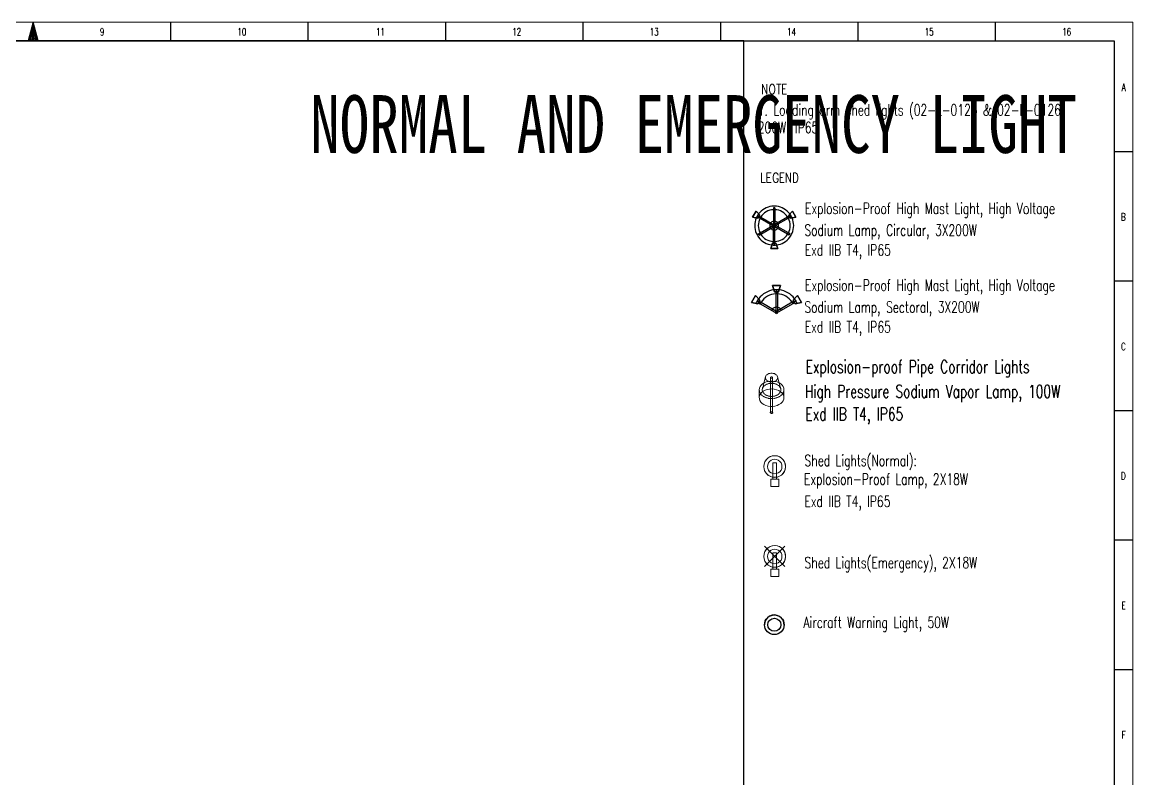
# Model space of a CAD drawing. Header units: millimetres. Extents: x -10601437 to -7750070, y 4687163 to 5113883.
# Drawn here: x -9535255 to -9230527, y 4906151 to 5113883 of the extents above; entities that cross this region are included whole.
import ezdxf
from ezdxf.enums import TextEntityAlignment as Align

# ---------------------------------------------------------------- set-up
doc = ezdxf.new("R2010")
doc.units = ezdxf.units.MM
for name, color, linetype in [('Layer 1', 7, 'Continuous'), ('LGT1', 7, 'Continuous'), ('TEG BORDER', 7, 'Continuous'), ('照明平面设备层', 1, 'Continuous')]:
    doc.layers.add(name, color=color, linetype=linetype)
doc.styles.add('HZTXT', font='simplexs.shx', dxfattribs={"width": 0.7, "bigfont": 'hztxt.shx'})
doc.styles.get("Standard").update_dxf_attribs({"font": 'romanc.SHX', "width": 0.75, "bigfont": 'hztxt.shx'})
doc.styles.add('TEG BORDER', font='txt_qlt.shx', dxfattribs={"width": 0.7, "bigfont": 'hztxt.shx'})

# ---------------------------------------------------------------- blocks, each defined once
blk = doc.blocks.new('252 BORDER A2')
for p, q in [((297, 420), (297, 415)), ((334.12, 420), (334.12, 415)), ((371.25, 420), (371.25, 415)), ((408.37, 420), (408.37, 415)), ((445.5, 420), (445.5, 415)), ((482.62, 420), (482.62, 415)), ((519.75, 420), (519.75, 415)), ((556.87, 420), (556.87, 415)), ((594, 385), (589, 385)), ((594, 350), (589, 350)), ((594, 315), (589, 315)), ((594, 280), (589, 280)), ((594, 245), (589, 245))]:
    blk.add_line(p, q)
at = {"linetype": 'Continuous'}
blk.add_line((489, 415), (5, 415), dxfattribs=at)
at = {"color": 5, "lineweight": 15}
blk.add_lwpolyline([(0, 420), (594, 420), (594, 0), (0, 0)], close=True, dxfattribs=at)
blk.add_lwpolyline([(297, 420), (295.66, 415), (298.34, 415), (297, 420), (296, 415), (296.33, 415), (297, 420), (296.67, 415), (297.33, 415), (297, 420), (297.67, 415), (298, 415), (297, 420)])
blk.add_lwpolyline([(5, 415), (589, 415), (589, 5), (5, 5)], close=True)
at = {"layer": 'TEG BORDER'}
blk.add_line((489, 116), (489, 415), dxfattribs=at)
at = {"char_height": 2, "width": 2, "style": 'TEG BORDER'}
for s, insert, attachment_point in [('9', (315.05, 418.41), 1), ('\\pi2.2204e-016;10', (352.17, 418.41), 1), ('\\pi0.3;11', (389.3, 418.41), 1), ('\\pi2.2204e-016;12', (426.42, 418.41), 1), ('\\pi2.2204e-016;13', (463.55, 418.41), 1), ('\\pi-0.033333;14', (500.67, 418.41), 1), ('\\pi2.2204e-016;15', (537.8, 418.41), 1), ('\\pi0.033333;16', (574.92, 418.41), 1), ('A', (592.09, 403.39), 3), ('B', (592.09, 368.39), 3), ('C', (592.09, 333.39), 3), ('D', (592.09, 298.39), 3), ('E', (592.09, 263.39), 3), ('F', (592.09, 228.39), 3)]:
    blk.add_mtext(s, dxfattribs=dict(at, insert=insert, attachment_point=attachment_point))

msp = doc.modelspace()

# ---------------------------------------------------------------- linework, layer by layer
at = {"layer": 'Layer 1', "color": 0, "lineweight": 5}
for points in [[(-9332174, 5094130), (-9332174, 5096832), (-9330910, 5094130), (-9330910, 5096832)], [(-9329689, 5096832), (-9329864, 5096702), (-9330038, 5096440), (-9330125, 5096179), (-9330213, 5095786), (-9330213, 5095176), (-9330125, 5094783), (-9330038, 5094522), (-9329864, 5094261), (-9329689, 5094130), (-9329297, 5094130), (-9329123, 5094261), (-9328948, 5094522), (-9328861, 5094783), (-9328774, 5095176), (-9328774, 5095786), (-9328861, 5096179), (-9328948, 5096440), (-9329123, 5096702), (-9329297, 5096832), (-9329689, 5096832)], [(-9328251, 5096832), (-9326987, 5096832)], [(-9327641, 5096832), (-9327641, 5094130)], [(-9326638, 5094130), (-9326638, 5096832), (-9325505, 5096832)], [(-9326638, 5095568), (-9325941, 5095568)], [(-9326638, 5094130), (-9325505, 5094130)], [(-9332385, 5072513), (-9332385, 5069853), (-9331339, 5069853)], [(-9330903, 5069853), (-9330903, 5072513), (-9329726, 5072513)], [(-9330903, 5071248), (-9330162, 5071248)], [(-9327851, 5071859), (-9327939, 5072120), (-9328113, 5072382), (-9328287, 5072513), (-9328680, 5072513), (-9328854, 5072382), (-9329028, 5072120), (-9329116, 5071859), (-9329203, 5071467), (-9329203, 5070856), (-9329116, 5070464), (-9329028, 5070202), (-9328854, 5069984), (-9328680, 5069853), (-9328287, 5069853), (-9328113, 5069984), (-9327939, 5070202), (-9327851, 5070464), (-9327851, 5070856), (-9328287, 5070856)], [(-9327328, 5069853), (-9327328, 5072513), (-9326195, 5072513)], [(-9327328, 5071248), (-9326631, 5071248)], [(-9325628, 5069853), (-9325628, 5072513), (-9324408, 5069853), (-9324408, 5072513)], [(-9323667, 5069853), (-9323667, 5072513), (-9323056, 5072513), (-9322795, 5072382), (-9322620, 5072120), (-9322533, 5071859), (-9322446, 5071467), (-9322446, 5070856), (-9322533, 5070464), (-9322620, 5070202), (-9322795, 5069984), (-9323056, 5069853), (-9323667, 5069853)], [(-9330903, 5069853), (-9329726, 5069853)], [(-9327328, 5069853), (-9326195, 5069853)]]:
    msp.add_lwpolyline(points, dxfattribs=at)
at = {"layer": 'Layer 1', "color": 1, "lineweight": 5}
for points in [[(-9331294, 5016501), (-9331740, 5014817), (-9331789, 5014669)], [(-9331294, 5016501), (-9331344, 5016352)], [(-9331344, 5016303), (-9331294, 5016154)], [(-9327976, 5016501), (-9328076, 5016748), (-9328175, 5016947), (-9328373, 5017095), (-9328620, 5017244), (-9328868, 5017392), (-9329165, 5017442), (-9329462, 5017491), (-9329809, 5017491), (-9330106, 5017442), (-9330403, 5017392), (-9330651, 5017244), (-9330898, 5017095), (-9331096, 5016947), (-9331244, 5016748), (-9331294, 5016501)], [(-9331294, 5016055), (-9331244, 5015956)], [(-9331195, 5015907), (-9331195, 5015808), (-9331145, 5015758)], [(-9329809, 5016451), (-9329858, 5016451), (-9329907, 5016402), (-9329907, 5016352)], [(-9329907, 5016303), (-9329907, 5016204)], [(-9329907, 5016253), (-9329907, 5016204), (-9329858, 5016204), (-9329809, 5016154)], [(-9329907, 5016105), (-9329907, 5015956)], [(-9329907, 5015907), (-9329907, 5015758)], [(-9329610, 5016501), (-9329759, 5016501)], [(-9329759, 5016105), (-9329610, 5016105)], [(-9329462, 5016451), (-9329511, 5016501), (-9329561, 5016501)], [(-9329561, 5016105), (-9329511, 5016105), (-9329462, 5016154)], [(-9329363, 5016303), (-9329363, 5016402), (-9329413, 5016402)], [(-9329413, 5016204), (-9329363, 5016253), (-9329363, 5016303)], [(-9329363, 5016303), (-9329363, 5016204)], [(-9329363, 5016105), (-9329363, 5015956)], [(-9329363, 5015907), (-9329363, 5015758)], [(-9328125, 5015758), (-9328076, 5015857)], [(-9328026, 5015956), (-9327976, 5016055)], [(-9327976, 5016451), (-9327976, 5016501)], [(-9327976, 5016501), (-9327531, 5014817), (-9327481, 5014669)], [(-9327976, 5016154), (-9327927, 5016303)], [(-9327927, 5016303), (-9327927, 5016352)], [(-9326243, 5012787), (-9326243, 5012936), (-9326293, 5013382), (-9326491, 5013827), (-9326739, 5014223), (-9327135, 5014570), (-9327580, 5014867), (-9328125, 5015114), (-9328719, 5015263), (-9329313, 5015313), (-9329957, 5015313), (-9330551, 5015263), (-9331145, 5015114), (-9331690, 5014867), (-9332136, 5014570), (-9332532, 5014223), (-9332779, 5013827), (-9332978, 5013382), (-9333027, 5012936)], [(-9326243, 5010807), (-9326293, 5011252), (-9326491, 5011698), (-9326788, 5012094), (-9327184, 5012441), (-9327679, 5012738), (-9328273, 5012985), (-9328917, 5013134), (-9329561, 5013183), (-9330205, 5013134), (-9330848, 5013035), (-9331393, 5012837), (-9331938, 5012540), (-9332383, 5012193), (-9332681, 5011797), (-9332928, 5011351), (-9333027, 5010906), (-9332978, 5010460), (-9332829, 5010014), (-9332582, 5009569), (-9332185, 5009222), (-9331740, 5008875), (-9331195, 5008628), (-9330551, 5008479), (-9329907, 5008380)], [(-9333027, 5012936), (-9333027, 5012787)], [(-9333027, 5012936), (-9333027, 5010807)], [(-9332185, 5013134), (-9332185, 5012985)], [(-9332185, 5012886), (-9332185, 5012787)], [(-9332086, 5013382), (-9332136, 5013282)], [(-9332136, 5013332), (-9332136, 5013183)], [(-9332037, 5013629), (-9332086, 5013480)], [(-9332037, 5013530), (-9332086, 5013431), (-9332086, 5013382)], [(-9331987, 5013827), (-9332037, 5013679)], [(-9331938, 5014025), (-9331987, 5013876)], [(-9331938, 5013679), (-9331987, 5013579)], [(-9331888, 5014223), (-9331938, 5014075)], [(-9331839, 5014421), (-9331888, 5014272)], [(-9331839, 5013876), (-9331888, 5013778)], [(-9331789, 5014619), (-9331839, 5014471)], [(-9331690, 5014025), (-9331789, 5013926)], [(-9331492, 5014124), (-9331641, 5014075)], [(-9331344, 5014272), (-9331443, 5014174)], [(-9331145, 5014372), (-9331294, 5014322)], [(-9331096, 5015709), (-9331047, 5015610), (-9330997, 5015610)], [(-9330997, 5014471), (-9331096, 5014421)], [(-9330947, 5015560), (-9330848, 5015461)], [(-9330799, 5014520), (-9330898, 5014520)], [(-9330799, 5015412), (-9330651, 5015362)], [(-9330601, 5014619), (-9330700, 5014570)], [(-9330601, 5015313), (-9330551, 5015313), (-9330502, 5015263)], [(-9330403, 5014669), (-9330452, 5014669), (-9330502, 5014619)], [(-9330403, 5015263), (-9330304, 5015213)], [(-9330155, 5014718), (-9330304, 5014669)], [(-9330205, 5015164), (-9330106, 5015164)], [(-9329957, 5014718), (-9330106, 5014718)], [(-9330007, 5015114), (-9329858, 5015114)], [(-9329907, 5015709), (-9329907, 5015560)], [(-9329907, 5015510), (-9329907, 5015362)], [(-9329907, 5015263), (-9329907, 5015164)], [(-9329907, 5015065), (-9329907, 5014916)], [(-9329907, 5014867), (-9329907, 5014718)], [(-9329759, 5014718), (-9329907, 5014718)], [(-9329907, 5014669), (-9329907, 5014520)], [(-9329907, 5014471), (-9329907, 5014322)], [(-9329907, 5014223), (-9329907, 5014124)], [(-9329907, 5014025), (-9329907, 5013876)], [(-9329907, 5013827), (-9329907, 5013679)], [(-9329907, 5013629), (-9329907, 5013480)], [(-9329907, 5013382), (-9329907, 5013282)], [(-9329907, 5013183), (-9329907, 5013035)], [(-9329907, 5012985), (-9329907, 5012837)], [(-9329907, 5012787), (-9329907, 5012638)], [(-9329809, 5015114), (-9329660, 5015114)], [(-9329561, 5014718), (-9329710, 5014718)], [(-9329610, 5015114), (-9329462, 5015114)], [(-9329363, 5014718), (-9329462, 5014718)], [(-9329413, 5015114), (-9329264, 5015114)], [(-9329363, 5015709), (-9329363, 5015560)], [(-9329363, 5015510), (-9329363, 5015362)], [(-9329363, 5015263), (-9329363, 5015164)], [(-9329363, 5015065), (-9329363, 5014916)], [(-9329363, 5014867), (-9329363, 5014718)], [(-9329363, 5014669), (-9329363, 5014520)], [(-9329363, 5014471), (-9329363, 5014322)], [(-9329363, 5014223), (-9329363, 5014124)], [(-9329363, 5014025), (-9329363, 5013876)], [(-9329363, 5013827), (-9329363, 5013679)], [(-9329363, 5013629), (-9329363, 5013480)], [(-9329363, 5013382), (-9329363, 5013282)], [(-9329363, 5013183), (-9329363, 5013035)], [(-9329363, 5012985), (-9329363, 5012837)], [(-9329363, 5012787), (-9329363, 5012638)], [(-9329115, 5014718), (-9329264, 5014718)], [(-9329214, 5015164), (-9329066, 5015164)], [(-9328917, 5014669), (-9329016, 5014669), (-9329066, 5014718)], [(-9328967, 5015213), (-9328868, 5015263)], [(-9328719, 5014619), (-9328868, 5014669)], [(-9328769, 5015263), (-9328670, 5015313)], [(-9328521, 5014570), (-9328571, 5014570), (-9328670, 5014619)], [(-9328620, 5015362), (-9328472, 5015412)], [(-9328323, 5014471), (-9328472, 5014520)], [(-9328422, 5015461), (-9328323, 5015560)], [(-9328273, 5015610), (-9328224, 5015659), (-9328175, 5015709)], [(-9328125, 5014421), (-9328175, 5014421), (-9328273, 5014471)], [(-9327976, 5014272), (-9328076, 5014372)], [(-9327779, 5014174), (-9327927, 5014272)], [(-9327630, 5014025), (-9327729, 5014124)], [(-9327481, 5013876), (-9327481, 5013926), (-9327580, 5013975)], [(-9327481, 5014619), (-9327432, 5014471)], [(-9327432, 5014421), (-9327382, 5014272)], [(-9327382, 5013728), (-9327432, 5013827)], [(-9327382, 5014223), (-9327333, 5014075)], [(-9327333, 5014025), (-9327283, 5013876)], [(-9327234, 5013579), (-9327283, 5013629), (-9327333, 5013679)], [(-9327283, 5013827), (-9327234, 5013679)], [(-9327234, 5013629), (-9327184, 5013480)], [(-9327184, 5013382), (-9327234, 5013480)], [(-9327184, 5013382), (-9327135, 5013282)], [(-9327135, 5013183), (-9327135, 5013282)], [(-9327085, 5012936), (-9327135, 5013084)], [(-9327135, 5012787), (-9327085, 5012936)], [(-9326243, 5012936), (-9326243, 5010807)], [(-9332978, 5012738), (-9332978, 5012589)], [(-9332978, 5012490), (-9332928, 5012391)], [(-9332879, 5012292), (-9332829, 5012193)], [(-9332829, 5012144), (-9332779, 5012094), (-9332730, 5011995)], [(-9332730, 5011945), (-9332631, 5011846)], [(-9332582, 5011797), (-9332532, 5011698), (-9332482, 5011648)], [(-9332433, 5011599), (-9332334, 5011500)], [(-9332285, 5011500), (-9332185, 5011401)], [(-9332136, 5012688), (-9332136, 5012589)], [(-9332136, 5011351), (-9332037, 5011252)], [(-9332086, 5012490), (-9332086, 5012441), (-9332037, 5012391)], [(-9331987, 5012292), (-9331938, 5012193)], [(-9331987, 5011203), (-9331839, 5011153)], [(-9331888, 5012144), (-9331839, 5012044)], [(-9331789, 5011995), (-9331690, 5011896)], [(-9331789, 5011104), (-9331690, 5011054)], [(-9331641, 5011846), (-9331492, 5011747)], [(-9331641, 5011004), (-9331492, 5010955)], [(-9331443, 5011698), (-9331344, 5011599)], [(-9331443, 5010906), (-9331294, 5010856)], [(-9331294, 5011599), (-9331145, 5011500)], [(-9331244, 5010856), (-9331145, 5010807), (-9331096, 5010807)], [(-9331096, 5011500), (-9330997, 5011401)], [(-9331047, 5010757), (-9330898, 5010707)], [(-9330898, 5011401), (-9330799, 5011351)], [(-9330848, 5010707), (-9330700, 5010658)], [(-9330700, 5011302), (-9330601, 5011302)], [(-9330651, 5010658), (-9330551, 5010658), (-9330502, 5010608)], [(-9330502, 5011252), (-9330403, 5011252)], [(-9330452, 5010608), (-9330304, 5010608)], [(-9330304, 5011203), (-9330155, 5011203)], [(-9330205, 5010608), (-9330106, 5010559)], [(-9330106, 5011203), (-9330007, 5011153), (-9329957, 5011153)], [(-9330007, 5010559), (-9329858, 5010559)], [(-9329907, 5012589), (-9329907, 5012441)], [(-9329907, 5012341), (-9329907, 5012242)], [(-9329907, 5012144), (-9329907, 5011995)], [(-9329907, 5011945), (-9329907, 5011797)], [(-9329907, 5011747), (-9329907, 5011599)], [(-9329907, 5011549), (-9329907, 5011401)], [(-9329907, 5011302), (-9329907, 5011153)], [(-9329907, 5011153), (-9329759, 5011153)], [(-9329907, 5011104), (-9329907, 5010955)], [(-9329907, 5010906), (-9329907, 5006944)], [(-9329809, 5010559), (-9329660, 5010559)], [(-9329710, 5011153), (-9329561, 5011153)], [(-9329610, 5010559), (-9329462, 5010559)], [(-9329462, 5011153), (-9329363, 5011153)], [(-9329413, 5010559), (-9329264, 5010559)], [(-9329363, 5012589), (-9329363, 5012441)], [(-9329363, 5012341), (-9329363, 5012242)], [(-9329363, 5012144), (-9329363, 5011995)], [(-9329363, 5011945), (-9329363, 5011797)], [(-9329363, 5011747), (-9329363, 5011599)], [(-9329363, 5011549), (-9329363, 5011401)], [(-9329363, 5011302), (-9329363, 5011153)], [(-9329363, 5011104), (-9329363, 5010955)], [(-9329363, 5010906), (-9329363, 5006944)], [(-9329363, 5008380), (-9328719, 5008479), (-9328125, 5008628), (-9327630, 5008875), (-9327135, 5009173), (-9326739, 5009519), (-9326491, 5009915), (-9326293, 5010361), (-9326243, 5010807)], [(-9329264, 5011153), (-9329115, 5011203)], [(-9329165, 5010559), (-9329066, 5010608)], [(-9329066, 5011203), (-9328917, 5011203)], [(-9328967, 5010608), (-9328818, 5010608)], [(-9328868, 5011252), (-9328719, 5011252)], [(-9328769, 5010608), (-9328719, 5010658), (-9328620, 5010658)], [(-9328670, 5011302), (-9328521, 5011302)], [(-9328571, 5010658), (-9328422, 5010707)], [(-9328472, 5011351), (-9328323, 5011401)], [(-9328373, 5010707), (-9328224, 5010757)], [(-9328273, 5011450), (-9328175, 5011500), (-9328125, 5011500)], [(-9328175, 5010807), (-9328125, 5010807), (-9328026, 5010856)], [(-9328076, 5011500), (-9327976, 5011599)], [(-9327976, 5010856), (-9327828, 5010906)], [(-9327927, 5011648), (-9327779, 5011698)], [(-9327779, 5010955), (-9327630, 5011004)], [(-9327729, 5011747), (-9327630, 5011846)], [(-9327580, 5011896), (-9327481, 5011995)], [(-9327580, 5011054), (-9327481, 5011104)], [(-9327432, 5012044), (-9327382, 5012144)], [(-9327432, 5011153), (-9327283, 5011203)], [(-9327333, 5012193), (-9327283, 5012292), (-9327234, 5012341)], [(-9327234, 5012391), (-9327184, 5012540)], [(-9327234, 5011252), (-9327135, 5011351)], [(-9327135, 5012589), (-9327135, 5012738)], [(-9327085, 5011401), (-9326986, 5011500)], [(-9326937, 5011500), (-9326838, 5011599)], [(-9326788, 5011648), (-9326739, 5011698), (-9326689, 5011797)], [(-9326639, 5011846), (-9326541, 5011945)], [(-9326541, 5011995), (-9326491, 5012094), (-9326442, 5012144)], [(-9326442, 5012193), (-9326392, 5012292)], [(-9326342, 5012391), (-9326293, 5012490)], [(-9326293, 5012589), (-9326293, 5012738)], [(-9329957, 5006796), (-9330007, 5006746), (-9330007, 5006697)], [(-9329957, 5006796), (-9330007, 5006746), (-9330007, 5006697)], [(-9330007, 5006697), (-9330007, 5006647), (-9329957, 5006647)], [(-9330007, 5006697), (-9330007, 5006647), (-9329957, 5006647)], [(-9329907, 5008380), (-9329759, 5008380)], [(-9329809, 5006895), (-9329907, 5006895), (-9329907, 5006845)], [(-9329809, 5006895), (-9329907, 5006895), (-9329907, 5006845)], [(-9329809, 5006845), (-9329858, 5006845), (-9329907, 5006796), (-9329907, 5006746)], [(-9329907, 5006845), (-9329907, 5006697)], [(-9329610, 5006944), (-9329759, 5006944)], [(-9329610, 5006944), (-9329759, 5006944)], [(-9329610, 5006895), (-9329759, 5006895)], [(-9329710, 5008380), (-9329561, 5008380)], [(-9329413, 5006895), (-9329462, 5006944), (-9329561, 5006944)], [(-9329413, 5006895), (-9329462, 5006944), (-9329561, 5006944)], [(-9329462, 5006845), (-9329511, 5006895), (-9329561, 5006895)], [(-9329511, 5008380), (-9329363, 5008380)], [(-9329363, 5006697), (-9329363, 5006796), (-9329413, 5006796)], [(-9329413, 5006598), (-9329363, 5006647), (-9329363, 5006697)], [(-9329264, 5006746), (-9329313, 5006796), (-9329363, 5006845)], [(-9329363, 5006845), (-9329363, 5006697)], [(-9329264, 5006746), (-9329313, 5006796), (-9329363, 5006845)], [(-9329907, 5006647), (-9329907, 5006598), (-9329858, 5006598), (-9329809, 5006548)], [(-9329907, 5006548), (-9329858, 5006498), (-9329809, 5006498)], [(-9329907, 5006548), (-9329858, 5006498), (-9329809, 5006498)], [(-9329759, 5006548), (-9329710, 5006498), (-9329610, 5006498)], [(-9329759, 5006449), (-9329610, 5006449)], [(-9329759, 5006449), (-9329610, 5006449)], [(-9329561, 5006498), (-9329511, 5006498), (-9329462, 5006548)], [(-9329561, 5006449), (-9329511, 5006449), (-9329462, 5006498), (-9329413, 5006498)], [(-9329561, 5006449), (-9329511, 5006449), (-9329462, 5006498), (-9329413, 5006498)], [(-9329363, 5006548), (-9329313, 5006598), (-9329313, 5006647), (-9329264, 5006647)], [(-9329363, 5006548), (-9329313, 5006598), (-9329313, 5006647), (-9329264, 5006647)], [(-9325785, 4991687), (-9325829, 4992384), (-9326003, 4993038), (-9326352, 4993605), (-9326787, 4994128), (-9327354, 4994520), (-9328008, 4994782), (-9328662, 4994869), (-9329359, 4994825), (-9330014, 4994608), (-9330580, 4994259), (-9331060, 4993779), (-9331452, 4993212), (-9331670, 4992559), (-9331757, 4991905)], [(-9325785, 4991905), (-9325872, 4992559), (-9326090, 4993169), (-9326439, 4993736), (-9326918, 4994215), (-9327485, 4994564), (-9328095, 4994782), (-9328793, 4994869), (-9329447, 4994782), (-9330057, 4994564), (-9330624, 4994215), (-9331103, 4993736), (-9331452, 4993169), (-9331670, 4992559), (-9331757, 4991905), (-9331670, 4991207), (-9331452, 4990597), (-9331103, 4990030), (-9330624, 4989551), (-9330057, 4989202), (-9329447, 4988984), (-9328793, 4988897), (-9328095, 4988984), (-9327485, 4989202), (-9326918, 4989551), (-9326439, 4990030), (-9326090, 4990597), (-9325872, 4991207), (-9325785, 4991905)], [(-9331757, 4991905), (-9331670, 4991207), (-9331452, 4990554), (-9331060, 4989943), (-9330536, 4989507), (-9329926, 4989159), (-9329272, 4988941)], [(-9326787, 4991905), (-9326831, 4992384), (-9327049, 4992907), (-9327354, 4993300), (-9327790, 4993605), (-9328270, 4993823), (-9328793, 4993867), (-9329272, 4993823), (-9329752, 4993605), (-9330188, 4993300), (-9330493, 4992907), (-9330711, 4992384), (-9330755, 4991905), (-9330711, 4991382), (-9330493, 4990902), (-9330188, 4990466), (-9329752, 4990161), (-9329272, 4989987), (-9328793, 4989900), (-9328270, 4989987), (-9327790, 4990161), (-9327354, 4990466), (-9327049, 4990902), (-9326831, 4991382), (-9326787, 4991905)], [(-9329272, 4992864), (-9329272, 4988418)], [(-9328270, 4988418), (-9329272, 4988418), (-9329272, 4992864)], [(-9328270, 4988418), (-9328270, 4992864), (-9328270, 4988723), (-9328270, 4988418), (-9329272, 4988418)], [(-9329272, 4992864), (-9328270, 4992864)], [(-9329272, 4992864), (-9328270, 4992864)], [(-9328052, 4988984), (-9327485, 4989202), (-9326918, 4989551), (-9326482, 4989987), (-9326134, 4990510), (-9325916, 4991076), (-9325785, 4991687)], [(-9329883, 4986412), (-9329883, 4988418), (-9327659, 4988418), (-9327659, 4986412)], [(-9329883, 4988418), (-9329883, 4986412)], [(-9327659, 4988418), (-9329883, 4988418)], [(-9328052, 4988984), (-9328270, 4988941), (-9329272, 4988941)], [(-9327659, 4986412), (-9327659, 4988418)], [(-9329883, 4986412), (-9327659, 4986412)], [(-9329883, 4986412), (-9327659, 4986412)], [(-9325785, 4966999), (-9325829, 4967696), (-9326003, 4968350), (-9326352, 4968960), (-9326787, 4969440), (-9327354, 4969832), (-9328008, 4970094), (-9328662, 4970224), (-9329359, 4970137), (-9330014, 4969963), (-9330580, 4969571), (-9331060, 4969135), (-9331452, 4968524), (-9331670, 4967914), (-9331757, 4967217)], [(-9325785, 4967217), (-9325872, 4967871), (-9326090, 4968524), (-9326439, 4969091), (-9326918, 4969571), (-9327485, 4969919), (-9328095, 4970137), (-9328793, 4970224), (-9329447, 4970137), (-9330057, 4969919), (-9330624, 4969571), (-9331103, 4969091), (-9331452, 4968524), (-9331670, 4967871), (-9331757, 4967217), (-9331670, 4966563), (-9331452, 4965909), (-9331103, 4965342), (-9330624, 4964863), (-9330057, 4964514), (-9329447, 4964296), (-9328793, 4964252), (-9328095, 4964296), (-9327485, 4964514), (-9326918, 4964863), (-9326439, 4965342), (-9326090, 4965909), (-9325872, 4966563), (-9325785, 4967217)], [(-9331757, 4967217), (-9331670, 4966519), (-9331452, 4965865), (-9331060, 4965299), (-9330536, 4964819), (-9329926, 4964470), (-9329272, 4964252)], [(-9331539, 4964427), (-9326003, 4970007)], [(-9331539, 4970007), (-9326003, 4964427)], [(-9326787, 4967217), (-9326831, 4967740), (-9327049, 4968219), (-9327354, 4968612), (-9327790, 4968960), (-9328270, 4969135), (-9328793, 4969222), (-9329272, 4969135), (-9329752, 4968960), (-9330188, 4968612), (-9330493, 4968219), (-9330711, 4967740), (-9330755, 4967217), (-9330711, 4966694), (-9330493, 4966214), (-9330188, 4965822), (-9329752, 4965473), (-9329272, 4965299), (-9328793, 4965211), (-9328270, 4965299), (-9327790, 4965473), (-9327354, 4965822), (-9327049, 4966214), (-9326831, 4966694), (-9326787, 4967217)], [(-9329272, 4968219), (-9329272, 4963729)], [(-9328270, 4963729), (-9329272, 4963729), (-9329272, 4968219)], [(-9328270, 4963729), (-9328270, 4968219), (-9328270, 4964034), (-9328270, 4963729), (-9329272, 4963729)], [(-9329272, 4968219), (-9328270, 4968219)], [(-9329272, 4968219), (-9328270, 4968219)], [(-9328052, 4964340), (-9328270, 4964252), (-9329272, 4964252)], [(-9328052, 4964340), (-9327485, 4964514), (-9326918, 4964863), (-9326482, 4965299), (-9326134, 4965822), (-9325916, 4966388), (-9325785, 4966999)], [(-9329883, 4961724), (-9329883, 4963729), (-9327659, 4963729), (-9327659, 4961724)], [(-9329883, 4963729), (-9329883, 4961724)], [(-9327659, 4963729), (-9329883, 4963729)], [(-9329883, 4961724), (-9327659, 4961724)], [(-9329883, 4961724), (-9327659, 4961724)], [(-9327659, 4961724), (-9327659, 4963729)]]:
    msp.add_lwpolyline(points, dxfattribs=at)
at = {"layer": '照明平面设备层', "color": 1, "linetype": 'Continuous'}
for p, q in [((-9334873, 5060357), (-9333901, 5062040)), ((-9333901, 5062040), (-9334873, 5060357)), ((-9333901, 5062040), (-9334873, 5060357)), ((-9334873, 5060357), (-9333901, 5062040)), ((-9333901, 5062040), (-9332881, 5060890)), ((-9333901, 5062040), (-9332881, 5060890)), ((-9332881, 5060890), (-9333901, 5062040)), ((-9333901, 5062040), (-9332881, 5060890)), ((-9328721, 5062899), (-9329110, 5062899)), ((-9329110, 5062899), (-9328916, 5062899)), ((-9328721, 5062899), (-9329110, 5062899)), ((-9329110, 5062899), (-9328916, 5062899)), ((-9329110, 5062899), (-9329110, 5062409)), ((-9328721, 5062899), (-9329110, 5062899)), ((-9329110, 5062899), (-9328916, 5062899)), ((-9328721, 5062899), (-9329110, 5062899)), ((-9329110, 5062899), (-9328916, 5062899)), ((-9329110, 5062899), (-9329110, 5062409)), ((-9329110, 5062409), (-9329110, 5058376)), ((-9329110, 5062409), (-9329110, 5058376)), ((-9328916, 5062899), (-9328721, 5062899)), ((-9328916, 5062899), (-9328721, 5062899)), ((-9328916, 5062899), (-9328721, 5062899)), ((-9328916, 5062899), (-9328721, 5062899)), ((-9328721, 5062899), (-9328721, 5062409)), ((-9328721, 5062899), (-9328721, 5062409)), ((-9328721, 5062409), (-9328721, 5058376)), ((-9328721, 5062409), (-9328721, 5058376)), ((-9323930, 5062040), (-9324950, 5060890)), ((-9323930, 5062040), (-9324950, 5060890)), ((-9324950, 5060890), (-9323930, 5062040)), ((-9324950, 5060890), (-9323930, 5062040)), ((-9323930, 5062040), (-9324950, 5060890)), ((-9323930, 5062040), (-9324950, 5060890)), ((-9324950, 5060890), (-9323930, 5062040)), ((-9324950, 5060890), (-9323930, 5062040)), ((-9323930, 5062040), (-9322958, 5060357)), ((-9322958, 5060357), (-9323930, 5062040)), ((-9322958, 5060357), (-9323930, 5062040)), ((-9323930, 5062040), (-9322958, 5060357)), ((-9323930, 5062040), (-9322958, 5060357)), ((-9322958, 5060357), (-9323930, 5062040)), ((-9322958, 5060357), (-9323930, 5062040)), ((-9323930, 5062040), (-9322958, 5060357)), ((-9334873, 5060357), (-9333367, 5060048)), ((-9334873, 5060357), (-9333367, 5060048)), ((-9333367, 5060048), (-9334873, 5060357)), ((-9333367, 5060048), (-9334873, 5060357)), ((-9333124, 5060469), (-9333545, 5060712)), ((-9333545, 5060712), (-9333124, 5060469)), ((-9333124, 5060469), (-9333545, 5060712)), ((-9333545, 5060712), (-9333124, 5060469)), ((-9333367, 5060048), (-9332881, 5060890)), ((-9332881, 5060890), (-9333367, 5060048)), ((-9332881, 5060890), (-9333367, 5060048)), ((-9333367, 5060048), (-9332881, 5060890)), ((-9333027, 5060638), (-9333222, 5060301)), ((-9333027, 5060638), (-9333222, 5060301)), ((-9333222, 5060301), (-9332797, 5060056)), ((-9333124, 5060469), (-9332704, 5060226)), ((-9332739, 5060247), (-9333124, 5060469)), ((-9333124, 5060469), (-9332704, 5060226)), ((-9332739, 5060247), (-9333124, 5060469)), ((-9333027, 5060638), (-9332603, 5060393)), ((-9332797, 5060056), (-9329304, 5058039)), ((-9332797, 5060056), (-9329304, 5058039)), ((-9332704, 5060226), (-9332739, 5060247)), ((-9332704, 5060226), (-9332739, 5060247)), ((-9332603, 5060393), (-9329110, 5058376)), ((-9332603, 5060393), (-9329110, 5058376)), ((-9325229, 5060393), (-9328721, 5058376)), ((-9325229, 5060393), (-9328721, 5058376)), ((-9325034, 5060056), (-9328527, 5058039)), ((-9325034, 5060056), (-9328527, 5058039)), ((-9324804, 5060638), (-9325229, 5060393)), ((-9324804, 5060638), (-9325229, 5060393)), ((-9324707, 5060469), (-9325128, 5060226)), ((-9324707, 5060469), (-9325128, 5060226)), ((-9324707, 5060469), (-9325128, 5060226)), ((-9324707, 5060469), (-9325128, 5060226)), ((-9325128, 5060226), (-9325092, 5060247)), ((-9325128, 5060226), (-9325092, 5060247)), ((-9325128, 5060226), (-9325092, 5060247)), ((-9325128, 5060226), (-9325092, 5060247)), ((-9325092, 5060247), (-9324707, 5060469)), ((-9325092, 5060247), (-9324707, 5060469)), ((-9325092, 5060247), (-9324707, 5060469)), ((-9325092, 5060247), (-9324707, 5060469)), ((-9324609, 5060301), (-9325034, 5060056)), ((-9324609, 5060301), (-9325034, 5060056)), ((-9324464, 5060048), (-9324950, 5060890)), ((-9324950, 5060890), (-9324464, 5060048)), ((-9324950, 5060890), (-9324464, 5060048)), ((-9324464, 5060048), (-9324950, 5060890)), ((-9324464, 5060048), (-9324950, 5060890)), ((-9324950, 5060890), (-9324464, 5060048)), ((-9324950, 5060890), (-9324464, 5060048)), ((-9324464, 5060048), (-9324950, 5060890)), ((-9324804, 5060638), (-9324609, 5060301)), ((-9324804, 5060638), (-9324609, 5060301)), ((-9324804, 5060638), (-9324609, 5060301)), ((-9324804, 5060638), (-9324609, 5060301)), ((-9324707, 5060469), (-9324286, 5060712)), ((-9324286, 5060712), (-9324707, 5060469)), ((-9324707, 5060469), (-9324286, 5060712)), ((-9324286, 5060712), (-9324707, 5060469)), ((-9324707, 5060469), (-9324286, 5060712)), ((-9324286, 5060712), (-9324707, 5060469)), ((-9324707, 5060469), (-9324286, 5060712)), ((-9324286, 5060712), (-9324707, 5060469)), ((-9322958, 5060357), (-9324464, 5060048)), ((-9322958, 5060357), (-9324464, 5060048)), ((-9324464, 5060048), (-9322958, 5060357)), ((-9322958, 5060357), (-9324464, 5060048)), ((-9322958, 5060357), (-9324464, 5060048)), ((-9322958, 5060357), (-9324464, 5060048)), ((-9324464, 5060048), (-9322958, 5060357)), ((-9322958, 5060357), (-9324464, 5060048)), ((-9333222, 5055778), (-9332797, 5056023)), ((-9333027, 5055441), (-9333222, 5055778)), ((-9333027, 5055441), (-9333222, 5055778)), ((-9333027, 5055441), (-9332603, 5055686)), ((-9332797, 5056023), (-9329304, 5058039)), ((-9332797, 5056023), (-9329304, 5058039)), ((-9332603, 5055686), (-9329110, 5057703)), ((-9332603, 5055686), (-9329110, 5057703)), ((-9329304, 5058039), (-9329013, 5058208)), ((-9329304, 5058039), (-9329013, 5058208)), ((-9329304, 5058039), (-9329013, 5057871)), ((-9329304, 5058039), (-9329013, 5057871)), ((-9329110, 5058376), (-9328818, 5058208)), ((-9329110, 5058376), (-9329110, 5058039)), ((-9329110, 5058376), (-9328818, 5058208)), ((-9329110, 5058376), (-9329110, 5058039)), ((-9328721, 5058039), (-9329110, 5058039)), ((-9329110, 5058039), (-9328916, 5058039)), ((-9328916, 5058039), (-9329110, 5058039)), ((-9329110, 5058039), (-9328721, 5058039)), ((-9329110, 5057703), (-9329110, 5058039)), ((-9328721, 5058039), (-9329110, 5058039)), ((-9329110, 5058039), (-9328916, 5058039)), ((-9328916, 5058039), (-9329110, 5058039)), ((-9329110, 5058039), (-9328721, 5058039)), ((-9329110, 5057703), (-9329110, 5058039)), ((-9329110, 5057703), (-9328818, 5057871)), ((-9329110, 5057703), (-9328818, 5057871)), ((-9329110, 5053670), (-9329110, 5057703)), ((-9329110, 5053670), (-9329110, 5057703)), ((-9328721, 5058376), (-9329013, 5058208)), ((-9328721, 5058376), (-9329013, 5058208)), ((-9328916, 5058039), (-9329013, 5058208)), ((-9329013, 5058208), (-9328818, 5057871)), ((-9328818, 5057871), (-9329013, 5058208)), ((-9329013, 5058208), (-9328916, 5058039)), ((-9329013, 5057871), (-9328818, 5058208)), ((-9328818, 5058208), (-9329013, 5057871)), ((-9328916, 5058039), (-9329013, 5058208)), ((-9329013, 5058208), (-9328818, 5057871)), ((-9328818, 5057871), (-9329013, 5058208)), ((-9329013, 5058208), (-9328916, 5058039)), ((-9329013, 5057871), (-9328818, 5058208)), ((-9328818, 5058208), (-9329013, 5057871)), ((-9328916, 5058039), (-9329013, 5057871)), ((-9329013, 5057871), (-9328916, 5058039)), ((-9328916, 5058039), (-9329013, 5057871)), ((-9329013, 5057871), (-9328916, 5058039)), ((-9328721, 5057703), (-9329013, 5057871)), ((-9328721, 5057703), (-9329013, 5057871)), ((-9328818, 5058208), (-9328916, 5058039)), ((-9328916, 5058039), (-9328818, 5058208)), ((-9328818, 5058208), (-9328916, 5058039)), ((-9328916, 5058039), (-9328818, 5058208)), ((-9328818, 5057871), (-9328916, 5058039)), ((-9328916, 5058039), (-9328818, 5057871)), ((-9328916, 5058039), (-9328721, 5058039)), ((-9328721, 5058039), (-9328916, 5058039)), ((-9328818, 5057871), (-9328916, 5058039)), ((-9328916, 5058039), (-9328818, 5057871)), ((-9328916, 5058039), (-9328721, 5058039)), ((-9328721, 5058039), (-9328916, 5058039)), ((-9328527, 5058039), (-9328818, 5058208)), ((-9328527, 5058039), (-9328818, 5058208)), ((-9328527, 5058039), (-9328818, 5057871)), ((-9328527, 5058039), (-9328818, 5057871)), ((-9328721, 5058376), (-9328721, 5058039)), ((-9328721, 5058376), (-9328721, 5058039)), ((-9328721, 5057703), (-9328721, 5058039)), ((-9328721, 5057703), (-9328721, 5058039)), ((-9328721, 5053670), (-9328721, 5057703)), ((-9325229, 5055686), (-9328721, 5057703)), ((-9328721, 5053670), (-9328721, 5057703)), ((-9325229, 5055686), (-9328721, 5057703)), ((-9325034, 5056023), (-9328527, 5058039)), ((-9325034, 5056023), (-9328527, 5058039)), ((-9324804, 5055441), (-9325229, 5055686)), ((-9324804, 5055441), (-9325229, 5055686)), ((-9324609, 5055778), (-9325034, 5056023)), ((-9324609, 5055778), (-9325034, 5056023)), ((-9324609, 5055778), (-9324804, 5055441)), ((-9324609, 5055778), (-9324804, 5055441)), ((-9324609, 5055778), (-9324804, 5055441)), ((-9324609, 5055778), (-9324804, 5055441)), ((-9329402, 5053179), (-9329888, 5051721)), ((-9329888, 5051721), (-9329402, 5053179)), ((-9329888, 5051721), (-9329402, 5053179)), ((-9329888, 5051721), (-9329402, 5053179)), ((-9329402, 5053179), (-9329888, 5051721)), ((-9329888, 5051721), (-9329402, 5053179)), ((-9329888, 5051721), (-9329402, 5053179)), ((-9329888, 5051721), (-9329402, 5053179)), ((-9328430, 5053179), (-9329402, 5053179)), ((-9329402, 5053179), (-9328430, 5053179)), ((-9329402, 5053179), (-9328430, 5053179)), ((-9328430, 5053179), (-9329402, 5053179)), ((-9328430, 5053179), (-9329402, 5053179)), ((-9329402, 5053179), (-9328430, 5053179)), ((-9329402, 5053179), (-9328430, 5053179)), ((-9328430, 5053179), (-9329402, 5053179)), ((-9329110, 5053179), (-9329110, 5053670)), ((-9329110, 5053179), (-9329110, 5053670)), ((-9328721, 5053179), (-9329110, 5053179)), ((-9328721, 5053179), (-9329110, 5053179)), ((-9328721, 5053179), (-9329110, 5053179)), ((-9328721, 5053179), (-9329110, 5053179)), ((-9328916, 5053625), (-9328916, 5053665)), ((-9328916, 5053665), (-9328916, 5052693)), ((-9328916, 5053625), (-9328916, 5053665)), ((-9328916, 5053665), (-9328916, 5052693)), ((-9328916, 5053625), (-9328916, 5053665)), ((-9328916, 5053665), (-9328916, 5052693)), ((-9328916, 5053625), (-9328916, 5053665)), ((-9328916, 5053665), (-9328916, 5052693)), ((-9328916, 5053179), (-9328916, 5053625)), ((-9328916, 5053179), (-9328916, 5053625)), ((-9328916, 5053179), (-9328916, 5053625)), ((-9328916, 5053179), (-9328916, 5053625)), ((-9328916, 5052693), (-9328916, 5053179)), ((-9328916, 5052693), (-9328916, 5053179)), ((-9328916, 5052693), (-9328916, 5053179)), ((-9328916, 5052693), (-9328916, 5053179)), ((-9328721, 5053179), (-9328721, 5053670)), ((-9328721, 5053179), (-9328721, 5053670)), ((-9327944, 5051721), (-9328430, 5053179)), ((-9327944, 5051721), (-9328430, 5053179)), ((-9328430, 5053179), (-9327944, 5051721)), ((-9328430, 5053179), (-9327944, 5051721)), ((-9327944, 5051721), (-9328430, 5053179)), ((-9327944, 5051721), (-9328430, 5053179)), ((-9328430, 5053179), (-9327944, 5051721)), ((-9328430, 5053179), (-9327944, 5051721)), ((-9327944, 5051721), (-9329888, 5051721)), ((-9329888, 5051721), (-9327944, 5051721)), ((-9329888, 5051721), (-9327944, 5051721)), ((-9327944, 5051721), (-9329888, 5051721)), ((-9327944, 5051721), (-9329888, 5051721)), ((-9329888, 5051721), (-9327944, 5051721)), ((-9329888, 5051721), (-9327944, 5051721)), ((-9327944, 5051721), (-9329888, 5051721)), ((-9328827, 5039871), (-9329387, 5041551)), ((-9329387, 5041551), (-9328827, 5039871)), ((-9329387, 5041551), (-9328827, 5039871)), ((-9329387, 5041551), (-9328827, 5039871)), ((-9327147, 5041551), (-9329387, 5041551)), ((-9329387, 5041551), (-9327147, 5041551)), ((-9329387, 5041551), (-9327147, 5041551)), ((-9327147, 5041551), (-9329387, 5041551)), ((-9328827, 5039871), (-9329387, 5041551)), ((-9329387, 5041551), (-9328827, 5039871)), ((-9329387, 5041551), (-9328827, 5039871)), ((-9329387, 5041551), (-9328827, 5039871)), ((-9327147, 5041551), (-9329387, 5041551)), ((-9329387, 5041551), (-9327147, 5041551)), ((-9329387, 5041551), (-9327147, 5041551)), ((-9327147, 5041551), (-9329387, 5041551)), ((-9328267, 5040431), (-9328267, 5039871)), ((-9328267, 5039311), (-9328267, 5040431)), ((-9328267, 5040431), (-9328267, 5039871)), ((-9328267, 5039311), (-9328267, 5040431)), ((-9328267, 5040431), (-9328267, 5039871)), ((-9328267, 5039311), (-9328267, 5040431)), ((-9328267, 5040431), (-9328267, 5039871)), ((-9328267, 5039311), (-9328267, 5040431)), ((-9327147, 5041551), (-9327707, 5039871)), ((-9327147, 5041551), (-9327707, 5039871)), ((-9327707, 5039871), (-9327147, 5041551)), ((-9327707, 5039871), (-9327147, 5041551)), ((-9327147, 5041551), (-9327707, 5039871)), ((-9327147, 5041551), (-9327707, 5039871)), ((-9327707, 5039871), (-9327147, 5041551)), ((-9327707, 5039871), (-9327147, 5041551)), ((-9335132, 5036941), (-9334012, 5038881)), ((-9334012, 5038881), (-9335132, 5036941)), ((-9334012, 5038881), (-9335132, 5036941)), ((-9335132, 5036941), (-9334012, 5038881)), ((-9334012, 5038881), (-9332837, 5037556)), ((-9334012, 5038881), (-9332837, 5037556)), ((-9332837, 5037556), (-9334012, 5038881)), ((-9334012, 5038881), (-9332837, 5037556)), ((-9333117, 5037071), (-9333602, 5037351)), ((-9333602, 5037351), (-9333117, 5037071)), ((-9333117, 5037071), (-9333602, 5037351)), ((-9333602, 5037351), (-9333117, 5037071)), ((-9333397, 5036586), (-9332837, 5037556)), ((-9332837, 5037556), (-9333397, 5036586)), ((-9332837, 5037556), (-9333397, 5036586)), ((-9333397, 5036586), (-9332837, 5037556)), ((-9333005, 5037265), (-9333229, 5036877)), ((-9333005, 5037265), (-9333229, 5036877)), ((-9333005, 5037265), (-9332516, 5036983)), ((-9327707, 5039871), (-9328827, 5039871)), ((-9328827, 5039871), (-9327707, 5039871)), ((-9328827, 5039871), (-9327707, 5039871)), ((-9327707, 5039871), (-9328827, 5039871)), ((-9327707, 5039871), (-9328827, 5039871)), ((-9328827, 5039871), (-9327707, 5039871)), ((-9328827, 5039871), (-9327707, 5039871)), ((-9327707, 5039871), (-9328827, 5039871)), ((-9328043, 5039871), (-9328491, 5039871)), ((-9328491, 5039871), (-9328267, 5039871)), ((-9328043, 5039871), (-9328491, 5039871)), ((-9328491, 5039871), (-9328267, 5039871)), ((-9328491, 5039871), (-9328491, 5039306)), ((-9328043, 5039871), (-9328491, 5039871)), ((-9328491, 5039871), (-9328267, 5039871)), ((-9328043, 5039871), (-9328491, 5039871)), ((-9328491, 5039871), (-9328267, 5039871)), ((-9328491, 5039871), (-9328491, 5039306)), ((-9328491, 5039306), (-9328491, 5034659)), ((-9328491, 5039306), (-9328491, 5034659)), ((-9328267, 5039871), (-9328043, 5039871)), ((-9328267, 5039871), (-9328043, 5039871)), ((-9328267, 5039871), (-9328043, 5039871)), ((-9328267, 5039871), (-9328043, 5039871)), ((-9328043, 5039871), (-9328043, 5039306)), ((-9328043, 5039871), (-9328043, 5039306)), ((-9328043, 5039306), (-9328043, 5034659)), ((-9328043, 5039306), (-9328043, 5034659)), ((-9323529, 5037265), (-9324019, 5036983)), ((-9323529, 5037265), (-9324019, 5036983)), ((-9322522, 5038881), (-9323697, 5037556)), ((-9322522, 5038881), (-9323697, 5037556)), ((-9323697, 5037556), (-9322522, 5038881)), ((-9323697, 5037556), (-9322522, 5038881)), ((-9322522, 5038881), (-9323697, 5037556)), ((-9322522, 5038881), (-9323697, 5037556)), ((-9323697, 5037556), (-9322522, 5038881)), ((-9323697, 5037556), (-9322522, 5038881)), ((-9323137, 5036586), (-9323697, 5037556)), ((-9323697, 5037556), (-9323137, 5036586)), ((-9323697, 5037556), (-9323137, 5036586)), ((-9323137, 5036586), (-9323697, 5037556)), ((-9323137, 5036586), (-9323697, 5037556)), ((-9323697, 5037556), (-9323137, 5036586)), ((-9323697, 5037556), (-9323137, 5036586)), ((-9323137, 5036586), (-9323697, 5037556)), ((-9323529, 5037265), (-9323305, 5036877)), ((-9323529, 5037265), (-9323305, 5036877)), ((-9323529, 5037265), (-9323305, 5036877)), ((-9323529, 5037265), (-9323305, 5036877)), ((-9323417, 5037071), (-9322932, 5037351)), ((-9322932, 5037351), (-9323417, 5037071)), ((-9323417, 5037071), (-9322932, 5037351)), ((-9322932, 5037351), (-9323417, 5037071)), ((-9323417, 5037071), (-9322932, 5037351)), ((-9322932, 5037351), (-9323417, 5037071)), ((-9323417, 5037071), (-9322932, 5037351)), ((-9322932, 5037351), (-9323417, 5037071)), ((-9322522, 5038881), (-9321402, 5036941)), ((-9321402, 5036941), (-9322522, 5038881)), ((-9321402, 5036941), (-9322522, 5038881)), ((-9322522, 5038881), (-9321402, 5036941)), ((-9322522, 5038881), (-9321402, 5036941)), ((-9321402, 5036941), (-9322522, 5038881)), ((-9321402, 5036941), (-9322522, 5038881)), ((-9322522, 5038881), (-9321402, 5036941)), ((-9335132, 5036941), (-9333397, 5036586)), ((-9335132, 5036941), (-9333397, 5036586)), ((-9333397, 5036586), (-9335132, 5036941)), ((-9333397, 5036586), (-9335132, 5036941)), ((-9333229, 5036877), (-9332740, 5036595)), ((-9333117, 5037071), (-9332632, 5036791)), ((-9332672, 5036815), (-9333117, 5037071)), ((-9333117, 5037071), (-9332632, 5036791)), ((-9332672, 5036815), (-9333117, 5037071)), ((-9332740, 5036595), (-9328715, 5034271)), ((-9332740, 5036595), (-9328715, 5034271)), ((-9332632, 5036791), (-9332672, 5036815)), ((-9332632, 5036791), (-9332672, 5036815)), ((-9332516, 5036983), (-9328491, 5034659)), ((-9332516, 5036983), (-9328491, 5034659)), ((-9328715, 5034271), (-9328379, 5034465)), ((-9328715, 5034271), (-9328379, 5034465)), ((-9328715, 5034271), (-9328379, 5034077)), ((-9328715, 5034271), (-9328379, 5034077)), ((-9328491, 5034659), (-9328155, 5034465)), ((-9328491, 5034659), (-9328491, 5034271)), ((-9328491, 5034659), (-9328155, 5034465)), ((-9328491, 5034659), (-9328491, 5034271)), ((-9328043, 5034271), (-9328491, 5034271)), ((-9328491, 5034271), (-9328267, 5034271)), ((-9328267, 5034271), (-9328491, 5034271)), ((-9328491, 5034271), (-9328043, 5034271)), ((-9328491, 5033883), (-9328491, 5034271)), ((-9328043, 5034271), (-9328491, 5034271)), ((-9328491, 5034271), (-9328267, 5034271)), ((-9328267, 5034271), (-9328491, 5034271)), ((-9328491, 5034271), (-9328043, 5034271)), ((-9328491, 5033883), (-9328491, 5034271)), ((-9328043, 5034659), (-9328379, 5034465)), ((-9328043, 5034659), (-9328379, 5034465)), ((-9328267, 5034271), (-9328379, 5034465)), ((-9328379, 5034465), (-9328155, 5034077)), ((-9328155, 5034077), (-9328379, 5034465)), ((-9328379, 5034465), (-9328267, 5034271)), ((-9328379, 5034077), (-9328155, 5034465)), ((-9328155, 5034465), (-9328379, 5034077)), ((-9328267, 5034271), (-9328379, 5034465)), ((-9328379, 5034465), (-9328155, 5034077)), ((-9328155, 5034077), (-9328379, 5034465)), ((-9328379, 5034465), (-9328267, 5034271)), ((-9328379, 5034077), (-9328155, 5034465)), ((-9328155, 5034465), (-9328379, 5034077)), ((-9328267, 5034271), (-9328379, 5034077)), ((-9328379, 5034077), (-9328267, 5034271)), ((-9328267, 5034271), (-9328379, 5034077)), ((-9328379, 5034077), (-9328267, 5034271)), ((-9328155, 5034465), (-9328267, 5034271)), ((-9328267, 5034271), (-9328155, 5034465)), ((-9328155, 5034465), (-9328267, 5034271)), ((-9328267, 5034271), (-9328155, 5034465)), ((-9328155, 5034077), (-9328267, 5034271)), ((-9328267, 5034271), (-9328155, 5034077)), ((-9328267, 5034271), (-9328043, 5034271)), ((-9328043, 5034271), (-9328267, 5034271)), ((-9328155, 5034077), (-9328267, 5034271)), ((-9328267, 5034271), (-9328155, 5034077)), ((-9328267, 5034271), (-9328043, 5034271)), ((-9328043, 5034271), (-9328267, 5034271)), ((-9327819, 5034271), (-9328155, 5034465)), ((-9327819, 5034271), (-9328155, 5034465)), ((-9327819, 5034271), (-9328155, 5034077)), ((-9327819, 5034271), (-9328155, 5034077)), ((-9324019, 5036983), (-9328043, 5034659)), ((-9324019, 5036983), (-9328043, 5034659)), ((-9328043, 5034659), (-9328043, 5034271)), ((-9328043, 5034659), (-9328043, 5034271)), ((-9328043, 5033883), (-9328043, 5034271)), ((-9328043, 5033883), (-9328043, 5034271)), ((-9323795, 5036595), (-9327819, 5034271)), ((-9323795, 5036595), (-9327819, 5034271)), ((-9323417, 5037071), (-9323902, 5036791)), ((-9323417, 5037071), (-9323902, 5036791)), ((-9323417, 5037071), (-9323902, 5036791)), ((-9323417, 5037071), (-9323902, 5036791)), ((-9323902, 5036791), (-9323862, 5036815)), ((-9323902, 5036791), (-9323862, 5036815)), ((-9323902, 5036791), (-9323862, 5036815)), ((-9323902, 5036791), (-9323862, 5036815)), ((-9323862, 5036815), (-9323417, 5037071)), ((-9323862, 5036815), (-9323417, 5037071)), ((-9323862, 5036815), (-9323417, 5037071)), ((-9323862, 5036815), (-9323417, 5037071)), ((-9323305, 5036877), (-9323795, 5036595)), ((-9323305, 5036877), (-9323795, 5036595)), ((-9321402, 5036941), (-9323137, 5036586)), ((-9321402, 5036941), (-9323137, 5036586)), ((-9323137, 5036586), (-9321402, 5036941)), ((-9321402, 5036941), (-9323137, 5036586)), ((-9321402, 5036941), (-9323137, 5036586)), ((-9321402, 5036941), (-9323137, 5036586)), ((-9323137, 5036586), (-9321402, 5036941)), ((-9321402, 5036941), (-9323137, 5036586)), ((-9328491, 5033883), (-9328155, 5034077)), ((-9328491, 5033883), (-9328155, 5034077)), ((-9328043, 5033883), (-9328379, 5034077)), ((-9328043, 5033883), (-9328379, 5034077))]:
    msp.add_line(p, q, dxfattribs=at)
for centre, radius in [((-9328916, 5058039), 243), ((-9328916, 5058039), 243), ((-9328916, 5058039), 243), ((-9328916, 5058039), 243), ((-9328267, 5034271), 280), ((-9328267, 5034271), 280), ((-9328267, 5034271), 280), ((-9328267, 5034271), 280), ((-9328880, 4948453), 2698), ((-9328880, 4948453), 1799)]:
    msp.add_circle(centre, radius, dxfattribs=at)
for centre, radius, start, end in [((-9328916, 5058039), 5346, 96.86074, 143.17429), ((-9328916, 5058039), 5346, 96.86074, 143.17429), ((-9328916, 5058039), 4374, 92.54732, 147.45268), ((-9328916, 5058039), 4374, 92.54732, 147.45268), ((-9328916, 5058039), 5346, 90, 96.86074), ((-9328916, 5058039), 5346, 90, 96.86074), ((-9328916, 5058039), 4374, 90, 92.54732), ((-9328916, 5058039), 4374, 90, 92.54732), ((-9328916, 5058039), 5346, 83.18043, 90), ((-9328916, 5058039), 5346, 83.18043, 90), ((-9328916, 5058039), 4374, 87.45268, 90), ((-9328916, 5058039), 4374, 87.45268, 90), ((-9328916, 5058039), 4374, 32.54732, 87.45268), ((-9328916, 5058039), 4374, 32.54732, 87.45268), ((-9328916, 5058039), 5346, 36.82571, 83.18043), ((-9328916, 5058039), 5346, 36.82571, 83.18043), ((-9328916, 5058039), 5346, 156.82571, 203.17429), ((-9328916, 5058039), 5346, 150, 156.82571), ((-9328916, 5058039), 5346, 143.17429, 150), ((-9328916, 5058039), 4374, 152.54732, 207.45268), ((-9328916, 5058039), 4374, 150, 152.54732), ((-9328916, 5058039), 4374, 147.45268, 150), ((-9328916, 5058039), 1215, 140.7931, 159.2069), ((-9328916, 5058039), 1215, 140.7931, 159.2069), ((-9328916, 5058039), 1215, 140.7931, 159.2069), ((-9328916, 5058039), 1215, 140.7931, 159.2069), ((-9328916, 5058039), 1215, 99.2069, 140.7931), ((-9328916, 5058039), 1215, 99.2069, 140.7931), ((-9328916, 5058039), 1215, 99.2069, 140.7931), ((-9328916, 5058039), 1215, 99.2069, 140.7931), ((-9328916, 5058039), 1215, 80.7931, 99.2069), ((-9328916, 5058039), 1215, 80.7931, 99.2069), ((-9328916, 5058039), 1215, 80.7931, 99.2069), ((-9328916, 5058039), 1215, 80.7931, 99.2069), ((-9328916, 5058039), 1215, 39.2069, 80.7931), ((-9328916, 5058039), 1215, 39.2069, 80.7931), ((-9328916, 5058039), 1215, 39.2069, 80.7931), ((-9328916, 5058039), 1215, 39.2069, 80.7931), ((-9328916, 5058039), 1215, 20.7931, 39.2069), ((-9328916, 5058039), 1215, 20.7931, 39.2069), ((-9328916, 5058039), 1215, 20.7931, 39.2069), ((-9328916, 5058039), 1215, 20.7931, 39.2069), ((-9328916, 5058039), 4374, 30, 32.54732), ((-9328916, 5058039), 4374, 30, 32.54732), ((-9328916, 5058039), 4374, 27.45268, 30), ((-9328916, 5058039), 4374, 27.45268, 30), ((-9328916, 5058039), 4374, 332.54732, 27.45268), ((-9328916, 5058039), 4374, 332.54732, 27.45268), ((-9328916, 5058039), 5346, 30, 36.82571), ((-9328916, 5058039), 5346, 30, 36.82571), ((-9328916, 5058039), 5346, 23.17429, 30), ((-9328916, 5058039), 5346, 23.17429, 30), ((-9328916, 5058039), 5346, 336.82571, 23.17429), ((-9328916, 5058039), 5346, 336.82571, 23.17429), ((-9328916, 5058039), 5346, 203.17429, 210), ((-9328916, 5058039), 4374, 207.45268, 210), ((-9328916, 5058039), 4374, 210, 212.54732), ((-9328916, 5058039), 4374, 212.54732, 267.45268), ((-9328916, 5058039), 4374, 212.54732, 267.45268), ((-9328916, 5058039), 1215, 159.2069, 200.7931), ((-9328916, 5058039), 1215, 159.2069, 200.7931), ((-9328916, 5058039), 1215, 159.2069, 200.7931), ((-9328916, 5058039), 1215, 159.2069, 200.7931), ((-9328916, 5058039), 1215, 200.7931, 219.2069), ((-9328916, 5058039), 1215, 200.7931, 219.2069), ((-9328916, 5058039), 1215, 200.7931, 219.2069), ((-9328916, 5058039), 1215, 200.7931, 219.2069), ((-9328916, 5058039), 1215, 219.2069, 260.7931), ((-9328916, 5058039), 1215, 219.2069, 260.7931), ((-9328916, 5058039), 1215, 219.2069, 260.7931), ((-9328916, 5058039), 1215, 219.2069, 260.7931), ((-9328916, 5058039), 1215, 260.7931, 270), ((-9328916, 5058039), 1215, 260.7931, 279.2069), ((-9328916, 5058039), 1215, 260.7931, 270), ((-9328916, 5058039), 1215, 260.7931, 279.2069), ((-9328916, 5058039), 1215, 270, 279.2069), ((-9328916, 5058039), 1215, 270, 279.2069), ((-9328916, 5058039), 1215, 279.2069, 320.7931), ((-9328916, 5058039), 1215, 279.2069, 320.7931), ((-9328916, 5058039), 1215, 279.2069, 320.7931), ((-9328916, 5058039), 1215, 279.2069, 320.7931), ((-9328916, 5058039), 4374, 272.54732, 327.45268), ((-9328916, 5058039), 4374, 272.54732, 327.45268), ((-9328916, 5058039), 1215, 320.7931, 339.2069), ((-9328916, 5058039), 1215, 320.7931, 339.2069), ((-9328916, 5058039), 1215, 320.7931, 339.2069), ((-9328916, 5058039), 1215, 320.7931, 339.2069), ((-9328916, 5058039), 1215, 339.2069, 20.7931), ((-9328916, 5058039), 1215, 0, 20.7931), ((-9328916, 5058039), 1215, 339.2069, 20.7931), ((-9328916, 5058039), 1215, 0, 20.7931), ((-9328916, 5058039), 1215, 339.2069, 0), ((-9328916, 5058039), 1215, 339.2069, 0), ((-9328916, 5058039), 4374, 327.45268, 330), ((-9328916, 5058039), 4374, 327.45268, 330), ((-9328916, 5058039), 4374, 330, 332.54732), ((-9328916, 5058039), 4374, 330, 332.54732), ((-9328916, 5058039), 5346, 330, 336.82571), ((-9328916, 5058039), 5346, 330, 336.82571), ((-9328916, 5058039), 5346, 210, 216.82571), ((-9328916, 5058039), 5346, 216.82571, 263.17429), ((-9328916, 5058039), 5346, 216.82571, 263.17429), ((-9328916, 5058039), 5346, 263.17429, 270), ((-9328916, 5058039), 5346, 263.17429, 270), ((-9328916, 5058039), 4374, 267.45268, 270), ((-9328916, 5058039), 4374, 267.45268, 270), ((-9328916, 5058039), 4374, 270, 272.54732), ((-9328916, 5058039), 4374, 270, 272.54732), ((-9328916, 5058039), 5346, 270, 276.82571), ((-9328916, 5058039), 5346, 270, 276.82571), ((-9328916, 5058039), 5346, 276.82571, 323.17429), ((-9328916, 5058039), 5346, 276.82571, 323.17429), ((-9328916, 5058039), 5346, 323.17429, 330), ((-9328916, 5058039), 5346, 323.17429, 330), ((-9328267, 5034271), 6160, 96.86074, 143.17429), ((-9328267, 5034271), 6160, 96.86074, 143.17429), ((-9328267, 5034271), 6160, 90, 96.86074), ((-9328267, 5034271), 6160, 90, 96.86074), ((-9328267, 5034271), 6160, 83.18043, 90), ((-9328267, 5034271), 6160, 83.18043, 90), ((-9328267, 5034271), 6160, 36.82571, 83.18043), ((-9328267, 5034271), 6160, 36.82571, 83.18043), ((-9328267, 5034271), 6160, 150, 156.82571), ((-9328267, 5034271), 6160, 143.17429, 150), ((-9328267, 5034271), 5040, 92.54732, 147.45268), ((-9328267, 5034271), 5040, 92.54732, 147.45268), ((-9328267, 5034271), 5040, 90, 92.54732), ((-9328267, 5034271), 5040, 90, 92.54732), ((-9328267, 5034271), 5040, 87.45268, 90), ((-9328267, 5034271), 5040, 87.45268, 90), ((-9328267, 5034271), 5040, 32.54732, 87.45268), ((-9328267, 5034271), 5040, 32.54732, 87.45268), ((-9328267, 5034271), 6160, 30, 36.82571), ((-9328267, 5034271), 6160, 30, 36.82571), ((-9328267, 5034271), 6160, 23.17429, 30), ((-9328267, 5034271), 6160, 23.17429, 30), ((-9328267, 5034271), 5040, 150, 152.54732), ((-9328267, 5034271), 5040, 147.45268, 150), ((-9328267, 5034271), 1400, 140.7931, 159.2069), ((-9328267, 5034271), 1400, 140.7931, 159.2069), ((-9328267, 5034271), 1400, 140.7931, 159.2069), ((-9328267, 5034271), 1400, 140.7931, 159.2069), ((-9328267, 5034271), 1400, 99.2069, 140.7931), ((-9328267, 5034271), 1400, 99.2069, 140.7931), ((-9328267, 5034271), 1400, 99.2069, 140.7931), ((-9328267, 5034271), 1400, 99.2069, 140.7931), ((-9328267, 5034271), 1400, 80.7931, 99.2069), ((-9328267, 5034271), 1400, 80.7931, 99.2069), ((-9328267, 5034271), 1400, 80.7931, 99.2069), ((-9328267, 5034271), 1400, 80.7931, 99.2069), ((-9328267, 5034271), 1400, 39.2069, 80.7931), ((-9328267, 5034271), 1400, 39.2069, 80.7931), ((-9328267, 5034271), 1400, 39.2069, 80.7931), ((-9328267, 5034271), 1400, 39.2069, 80.7931), ((-9328267, 5034271), 1400, 20.7931, 39.2069), ((-9328267, 5034271), 1400, 20.7931, 39.2069), ((-9328267, 5034271), 1400, 20.7931, 39.2069), ((-9328267, 5034271), 1400, 20.7931, 39.2069), ((-9328267, 5034271), 5040, 30, 32.54732), ((-9328267, 5034271), 5040, 30, 32.54732), ((-9328267, 5034271), 5040, 27.45268, 30), ((-9328267, 5034271), 5040, 27.45268, 30), ((-9328880, 4948453), 2698, 356.0835, 180)]:
    msp.add_arc(centre, radius, start, end, dxfattribs=at)

# ---------------------------------------------------------------- block references
at = {"xscale": 1016, "yscale": 1016, "zscale": 1016}
msp.add_blockref('252 BORDER A2', (-9834031, 4687163), dxfattribs=at)

# ---------------------------------------------------------------- texts
at = {"lineweight": 5}
note = msp.add_mtext_dynamic_manual_height_columns('{\\fSimSun|b0|i0|c0|p2;NORMAL AND EMERGENCY LIGHT\\P}', width=345163.11, gutter_width=0, heights=[7.73, 0], dxfattribs=dict(at, insert=(-9801382, 5093849), char_height=15859.1, attachment_point=1))
for column, words in zip(note.columns.linked_columns, ['{\\fSimSun|b0|i0|c0|p2; }']):
    column.text = words
at = {"layer": 'LGT1', "color": 7, "lineweight": -3, "style": 'HZTXT', "width": 0.7}
for s, p in [('1. Loading arm shed lights (02-L-0125 & 02-L-0126)', (-9333404, 5089797)), ('200W, IP65', (-9333404, 5084974)), ('Aircraft Warning Light, 50W', (-9320864, 4949111))]:
    msp.add_text(s, height=3087, dxfattribs=at).set_placement(p, align=Align.MIDDLE_LEFT)
for s, height, p in [('Explosion-Proof High Mast Light, High Voltage', 3087, (-9320485, 5061234)), ('Sodium Lamp, Circular, 3X200W', 3087, (-9320635, 5055253)), ('Exd IIB T4, IP65', 3087, (-9320530, 5049794)), ('Explosion-Proof High Mast Light, High Voltage', 3087, (-9320485, 5040116)), ('Sodium Lamp, Sectoral, 3X200W', 3087, (-9320635, 5034135)), ('Exd IIB T4, IP65', 3087, (-9320530, 5028676)), ('Explosion-proof Pipe Corridor Lights ', 3506.58, (-9320302, 5017555)), ('High Pressure Sodium Vapor Lamp, 100W', 3506.58, (-9320472, 5010761)), ('Exd IIB T4, IP65', 3506.58, (-9320353, 5004560)), ('Shed Lights(Normal):', 3087, (-9320598, 4991982)), ('Explosion-Proof Lamp, 2X18W', 3087, (-9320748, 4986881)), ('Exd IIB T4, IP65', 3087, (-9320643, 4980777)), ('Shed Lights(Emergency), 2X18W', 3087, (-9320598, 4963952))]:
    msp.add_text(s, height=height, dxfattribs=at).set_placement(p)

doc.saveas('drawing.dxf')
